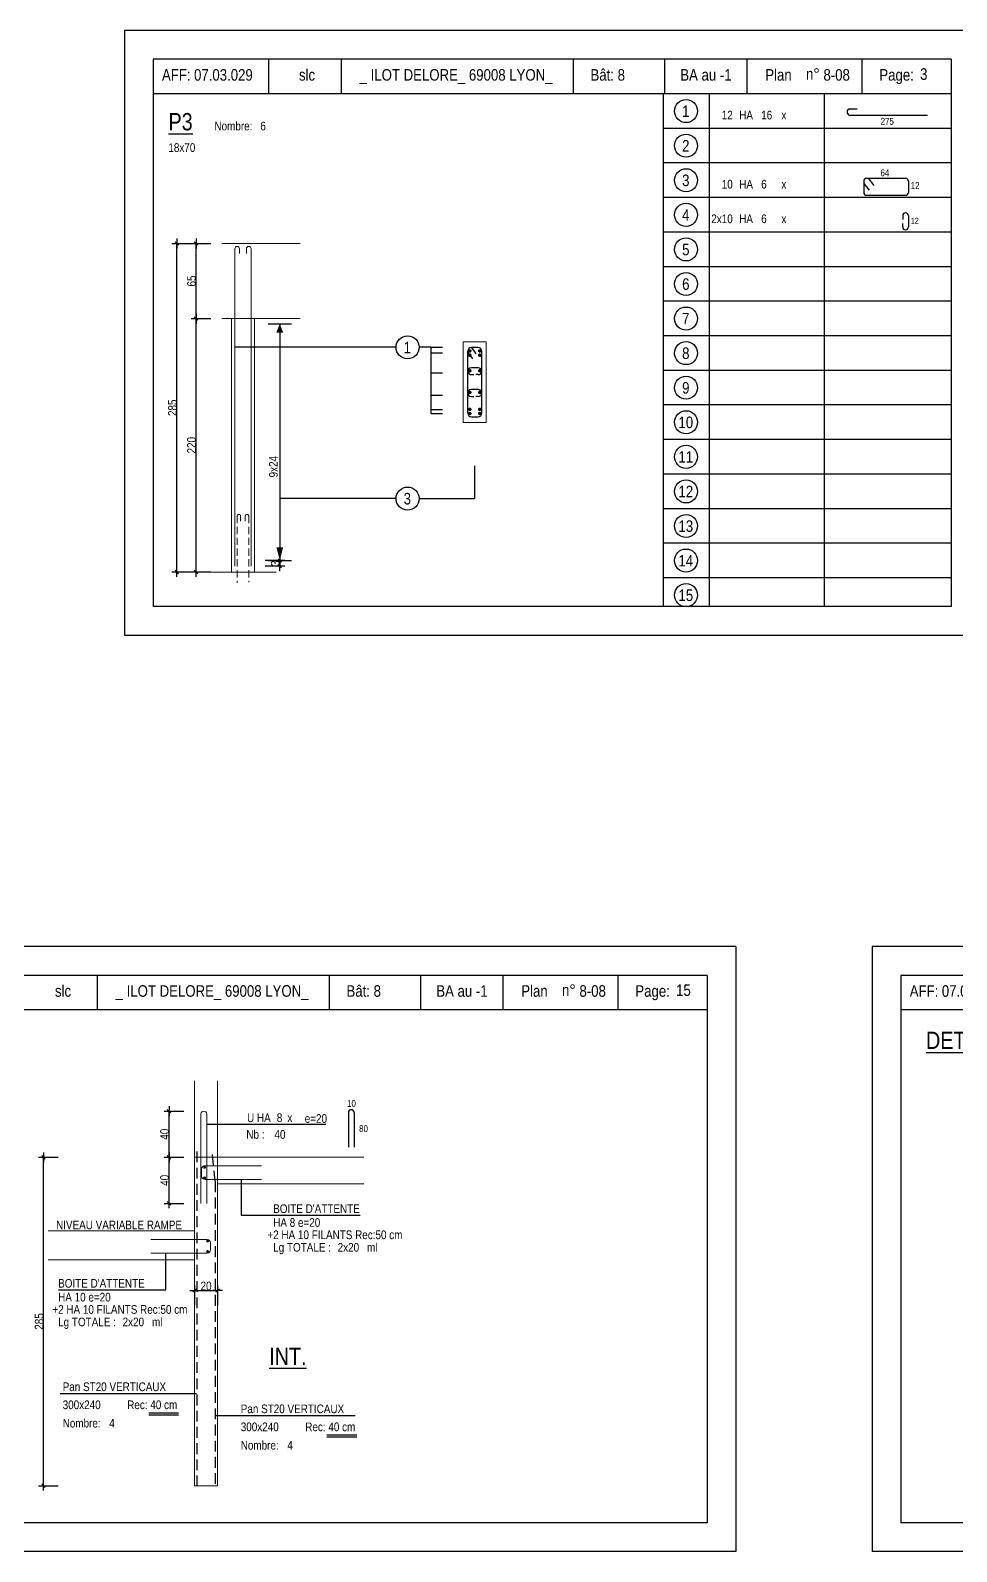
# Model space of a CAD drawing. Header units: metres. Extents: x -9927 to 45032, y -190416 to 12166.
# Drawn here: x 2638 to 4246, y -47614 to -44974 of the extents above; entities that cross this region are included whole.
import ezdxf
from ezdxf.enums import TextEntityAlignment as Align

# ---------------------------------------------------------------- set-up
doc = ezdxf.new("R2010")
doc.units = ezdxf.units.M
doc.header["$PDMODE"] = 65
doc.linetypes.add('CACHE2', pattern=[0.1875, 0.125, -0.0625])
for name, color, linetype in [('01_cote_gen', 4, 'Continuous'), ('01_fenetres', 171, 'Continuous'), ('01_linteaux', 3, 'Continuous'), ('01_sem', 42, 'Continuous'), ('01_texte', 230, 'Continuous'), ('AA_COTES', 2, 'Continuous')]:
    doc.layers.add(name, color=color, linetype=linetype)
doc.styles.add('STYLE2', font='ARIALN.TTF')
doc.dimstyles.new('JB25', dxfattribs={"dimscale": 0.1, "dimtxt": 150, "dimasz": 17, "dimexe": 0.1, "dimexo": 0.1, "dimgap": 0.09, "dimtad": 1, "dimdec": 1, "dimlfac": 0.5, "dimdsep": 46, "dimtxsty": 'STYLE2', "dimblk1": 'BOND_G', "dimblk2": 'BOND_D', "dimsah": 1, "dimcen": 1.5, "dimdle": 0.01, "dimse1": 1, "dimse2": 1, "dimclrd": 4, "dimclre": 2, "dimclrt": 5, "dimadec": 0, "dimazin": 0, "dimtfac": 2.333333, "dimtdec": 1, "dimtix": 1, "dimtmove": 2, "dimatfit": 3, "dimldrblk": 'BOND_G', "dimfxl": 1, "dimtolj": 1, "dimtzin": 0, "dimarcsym": 0})

# ---------------------------------------------------------------- blocks, each defined once
blk = doc.blocks.new('BOND_G')
at = {"layer": 'AA_COTES', "color": 0}
for p, q in [((5, 0), (-5, 0)), ((1.8, 1.8), (-1.8, -1.8)), ((0, -5), (0, 15))]:
    blk.add_line(p, q, dxfattribs=at)
blk = doc.blocks.new('BOND_D')
at = {"layer": 'AA_COTES', "color": 0}
for p, q in [((5, 0), (-5, 0)), ((-1.8, -1.8), (1.8, 1.8)), ((0, 5), (0, -15))]:
    blk.add_line(p, q, dxfattribs=at)
blk = doc.blocks.new('*D469')
at = {"layer": '01_cote_gen', "color": 4, "linetype": 'Continuous', "lineweight": -2, "transparency": 16777216}
blk.add_line((2892.6, -45912.1), (2892.6, -45345.5), dxfattribs=at)
at = {"layer": 'DEFPOINTS', "color": 0, "linetype": 'Continuous', "lineweight": 0, "transparency": 16777216}
for p in [(2892.6, -45343.8), (3027.3, -45343.8), (2987.3, -45913.8)]:
    blk.add_point(p, dxfattribs=at)
at = {"layer": '01_cote_gen', "color": 4, "linetype": 'Continuous', "lineweight": -2, "transparency": 16777216, "xscale": 1.7, "yscale": 1.7, "zscale": 1.7}
for name, p, rotation in [('BOND_D', (2892.6, -45343.8), 90), ('BOND_G', (2892.6, -45913.8), 270)]:
    blk.add_blockref(name, p, dxfattribs=dict(at, rotation=rotation))
at = {"layer": '01_cote_gen', "color": 5, "linetype": 'Continuous', "lineweight": 0, "transparency": 16777216, "insert": (2885, -45628.8), "char_height": 15, "attachment_point": 5, "rotation": 90, "style": 'STYLE2'}
blk.add_mtext('\\A1;285', dxfattribs=at)
blk = doc.blocks.new('*D470')
at = {"layer": '01_cote_gen', "color": 4, "linetype": 'Continuous', "lineweight": -2, "transparency": 16777216}
blk.add_line((2925.8, -45472.1), (2925.8, -45345.5), dxfattribs=at)
at = {"layer": 'DEFPOINTS', "color": 0, "linetype": 'Continuous', "lineweight": 0, "transparency": 16777216}
for p in [(2925.8, -45343.8), (3074, -45343.8), (3083.1, -45473.8)]:
    blk.add_point(p, dxfattribs=at)
at = {"layer": '01_cote_gen', "color": 4, "linetype": 'Continuous', "lineweight": -2, "transparency": 16777216, "xscale": 1.7, "yscale": 1.7, "zscale": 1.7}
for name, p, rotation in [('BOND_D', (2925.8, -45343.8), 90), ('BOND_G', (2925.8, -45473.8), 270)]:
    blk.add_blockref(name, p, dxfattribs=dict(at, rotation=rotation))
at = {"layer": '01_cote_gen', "color": 5, "linetype": 'Continuous', "lineweight": 0, "transparency": 16777216, "insert": (2918.1, -45408.8), "char_height": 15, "attachment_point": 5, "rotation": 90, "style": 'STYLE2'}
blk.add_mtext('\\A1;65', dxfattribs=at)
blk = doc.blocks.new('*D471')
at = {"layer": '01_cote_gen', "color": 4, "linetype": 'Continuous', "lineweight": -2, "transparency": 16777216}
blk.add_line((2925.8, -45912.1), (2925.8, -45475.5), dxfattribs=at)
at = {"layer": 'DEFPOINTS', "color": 0, "linetype": 'Continuous', "lineweight": 0, "transparency": 16777216}
for p in [(2925.8, -45473.8), (2934.3, -45473.8), (2943.9, -45913.8)]:
    blk.add_point(p, dxfattribs=at)
at = {"layer": '01_cote_gen', "color": 4, "linetype": 'Continuous', "lineweight": -2, "transparency": 16777216, "xscale": 1.7, "yscale": 1.7, "zscale": 1.7}
for name, p, rotation in [('BOND_D', (2925.8, -45473.8), 90), ('BOND_G', (2925.8, -45913.8), 270)]:
    blk.add_blockref(name, p, dxfattribs=dict(at, rotation=rotation))
at = {"layer": '01_cote_gen', "color": 5, "linetype": 'Continuous', "lineweight": 0, "transparency": 16777216, "insert": (2918.1, -45693.8), "char_height": 15, "attachment_point": 5, "rotation": 90, "style": 'STYLE2'}
blk.add_mtext('\\A1;220', dxfattribs=at)
blk = doc.blocks.new('*D472')
at = {"layer": '01_cote_gen', "color": 4, "linetype": 'Continuous', "lineweight": -2, "transparency": 16777216}
blk.add_line((3071.2, -45895.5), (3071.2, -45902.1), dxfattribs=at)
at = {"layer": 'DEFPOINTS', "color": 0, "linetype": 'Continuous', "lineweight": 0, "transparency": 16777216}
for p in [(3021.3, -45903.8), (3064.4, -45893.8), (3071.2, -45903.8)]:
    blk.add_point(p, dxfattribs=at)
at = {"layer": '01_cote_gen', "color": 4, "linetype": 'Continuous', "lineweight": -2, "transparency": 16777216, "xscale": 1.7, "yscale": 1.7, "zscale": 1.7}
for name, p, rotation in [('BOND_G', (3071.2, -45893.8), 90), ('BOND_D', (3071.2, -45903.8), 270)]:
    blk.add_blockref(name, p, dxfattribs=dict(at, rotation=rotation))
at = {"layer": '01_cote_gen', "color": 5, "linetype": 'Continuous', "lineweight": 0, "transparency": 16777216, "insert": (3063.5, -45898.8), "char_height": 15, "attachment_point": 5, "rotation": 90, "style": 'STYLE2'}
blk.add_mtext('\\A1;3', dxfattribs=at)
blk = doc.blocks.new('*D536')
at = {"layer": '01_cote_gen', "color": 4, "linetype": 'Continuous', "lineweight": -2, "transparency": 16777216}
blk.add_line((2879, -46927.8), (2879, -46851.2), dxfattribs=at)
at = {"layer": 'DEFPOINTS', "color": 0, "linetype": 'Continuous', "lineweight": 0, "transparency": 16777216}
for p in [(2879, -46849.5), (2980.6, -46849.5), (2962.6, -46929.5)]:
    blk.add_point(p, dxfattribs=at)
at = {"layer": '01_cote_gen', "color": 4, "linetype": 'Continuous', "lineweight": -2, "transparency": 16777216, "xscale": 1.7, "yscale": 1.7, "zscale": 1.7}
for name, p, rotation in [('BOND_D', (2879, -46849.5), 90), ('BOND_G', (2879, -46929.5), 270)]:
    blk.add_blockref(name, p, dxfattribs=dict(at, rotation=rotation))
at = {"layer": '01_cote_gen', "color": 5, "linetype": 'Continuous', "lineweight": 0, "transparency": 16777216, "insert": (2871.3, -46889.5), "char_height": 15, "attachment_point": 5, "rotation": 90, "style": 'STYLE2'}
blk.add_mtext('\\A1;40', dxfattribs=at)
blk = doc.blocks.new('*D537')
at = {"layer": '01_cote_gen', "color": 4, "linetype": 'Continuous', "lineweight": -2, "transparency": 16777216}
blk.add_line((2925, -47160.7), (2961.6, -47160.7), dxfattribs=at)
at = {"layer": 'DEFPOINTS', "color": 0, "linetype": 'Continuous', "lineweight": 0, "transparency": 16777216}
for p in [(2923.3, -47107.5), (2963.3, -47107.5), (2963.3, -47160.7)]:
    blk.add_point(p, dxfattribs=at)
at = {"layer": '01_cote_gen', "color": 4, "linetype": 'Continuous', "lineweight": -2, "transparency": 16777216, "xscale": 1.7, "yscale": 1.7, "zscale": 1.7, "rotation": 180}
blk.add_blockref('BOND_G', (2923.3, -47160.7), dxfattribs=at)
at = {"layer": '01_cote_gen', "color": 4, "linetype": 'Continuous', "lineweight": -2, "transparency": 16777216, "xscale": 1.7, "yscale": 1.7, "zscale": 1.7}
blk.add_blockref('BOND_D', (2963.3, -47160.7), dxfattribs=at)
at = {"layer": '01_cote_gen', "color": 5, "linetype": 'Continuous', "lineweight": 0, "transparency": 16777216, "insert": (2943.3, -47153), "char_height": 15, "attachment_point": 5, "style": 'STYLE2'}
blk.add_mtext('\\A1;20', dxfattribs=at)
blk = doc.blocks.new('*D538')
at = {"layer": '01_cote_gen', "color": 4, "linetype": 'Continuous', "lineweight": -2, "transparency": 16777216}
blk.add_line((2879, -47007.8), (2879, -46931.2), dxfattribs=at)
at = {"layer": 'DEFPOINTS', "color": 0, "linetype": 'Continuous', "lineweight": 0, "transparency": 16777216}
for p in [(2879, -46929.5), (2938.2, -46929.5), (2934.3, -47009.5)]:
    blk.add_point(p, dxfattribs=at)
at = {"layer": '01_cote_gen', "color": 4, "linetype": 'Continuous', "lineweight": -2, "transparency": 16777216, "xscale": 1.7, "yscale": 1.7, "zscale": 1.7}
for name, p, rotation in [('BOND_D', (2879, -46929.5), 90), ('BOND_G', (2879, -47009.5), 270)]:
    blk.add_blockref(name, p, dxfattribs=dict(at, rotation=rotation))
at = {"layer": '01_cote_gen', "color": 5, "linetype": 'Continuous', "lineweight": 0, "transparency": 16777216, "insert": (2871.3, -46969.5), "char_height": 15, "attachment_point": 5, "rotation": 90, "style": 'STYLE2'}
blk.add_mtext('\\A1;40', dxfattribs=at)
blk = doc.blocks.new('*D539')
at = {"layer": '01_cote_gen', "color": 4, "linetype": 'Continuous', "lineweight": -2, "transparency": 16777216}
blk.add_line((2661.1, -47497.8), (2661.1, -46931.2), dxfattribs=at)
at = {"layer": 'DEFPOINTS', "color": 0, "linetype": 'Continuous', "lineweight": 0, "transparency": 16777216}
for p in [(2661.1, -46929.5), (2963.3, -46929.5), (2923.3, -47499.5)]:
    blk.add_point(p, dxfattribs=at)
at = {"layer": '01_cote_gen', "color": 4, "linetype": 'Continuous', "lineweight": -2, "transparency": 16777216, "xscale": 1.7, "yscale": 1.7, "zscale": 1.7}
for name, p, rotation in [('BOND_D', (2661.1, -46929.5), 90), ('BOND_G', (2661.1, -47499.5), 270)]:
    blk.add_blockref(name, p, dxfattribs=dict(at, rotation=rotation))
at = {"layer": '01_cote_gen', "color": 5, "linetype": 'Continuous', "lineweight": 0, "transparency": 16777216, "insert": (2653.5, -47214.5), "char_height": 15, "attachment_point": 5, "rotation": 90, "style": 'STYLE2'}
blk.add_mtext('\\A1;285', dxfattribs=at)

msp = doc.modelspace()

# ---------------------------------------------------------------- linework, layer by layer
at = {"layer": '01_cote_gen', "color": 2, "linetype": 'CACHE2', "lineweight": 0, "ltscale": 100}
for p, q in [((2997.31, -45816.82), (2997.31, -45932.39)), ((3003.31, -45816.82), (3003.31, -45825.79)), ((3011.31, -45816.82), (3011.31, -45825.79)), ((3017.31, -45816.82), (3017.31, -45931.53))]:
    msp.add_line(p, q, dxfattribs=at)
at = {"layer": '01_cote_gen', "linetype": 'Continuous', "lineweight": 0}
for p, q in [((2775.23, -47398.45), (2775.23, -47398.45)), ((3084.31, -47436.76), (3084.31, -47436.76))]:
    msp.add_line(p, q, dxfattribs=at)
at = {"layer": '01_cote_gen', "color": 2, "linetype": 'CACHE2', "lineweight": 0, "ltscale": 100}
for centre in [(3000.31, -45816.82), (3014.31, -45816.82)]:
    msp.add_arc(centre, 3, 0, 180, dxfattribs=at)
at = {"layer": '01_fenetres', "ltscale": 30}
for p, q in [((2851.42, -45023.94), (2851.42, -45973.94)), ((2851.42, -45023.94), (2851.42, -45973.94)), ((2851.42, -45023.94), (2851.42, -45973.94)), ((4236.42, -45023.94), (2851.42, -45023.94)), ((3051.42, -45023.94), (3051.42, -45083.94)), ((3177.91, -45023.94), (3177.91, -45083.94)), ((3580.69, -45023.94), (3580.69, -45083.94)), ((3739.1, -45023.94), (3739.1, -45083.94)), ((3882.28, -45083.94), (3882.28, -45023.94)), ((4082.28, -45083.94), (4082.28, -45023.94)), ((4236.42, -45023.94), (4236.42, -45973.94)), ((4236.42, -45083.94), (2851.42, -45083.94)), ((4236.42, -45973.94), (2851.42, -45973.94)), ((3812.87, -46613.79), (2427.87, -46613.79)), ((2754.37, -46613.79), (2754.37, -46673.79)), ((3157.15, -46613.79), (3157.15, -46673.79)), ((3315.56, -46613.79), (3315.56, -46673.79)), ((3458.74, -46673.79), (3458.74, -46613.79)), ((3658.74, -46673.79), (3658.74, -46613.79)), ((3812.87, -46613.79), (3812.87, -47563.79)), ((4149.45, -46613.79), (4149.45, -47563.79)), ((4149.45, -46613.79), (4149.45, -47563.79)), ((4149.45, -46613.79), (4149.45, -47563.79)), ((5534.45, -46613.79), (4149.45, -46613.79)), ((3812.87, -46673.79), (2427.87, -46673.79)), ((5534.45, -46673.79), (4149.45, -46673.79)), ((3812.87, -47563.79), (2427.87, -47563.79)), ((5534.45, -47563.79), (4149.45, -47563.79))]:
    msp.add_line(p, q, dxfattribs=at)
at = {"layer": '01_linteaux', "linetype": 'Continuous'}
for p, q in [((4059.96, -45110.19), (4073.7, -45110.19)), ((4061.19, -45121.17), (4195.5, -45121.17)), ((4084.86, -45235.47), (4084.86, -45255.08)), ((4084.86, -45239.6), (4094.05, -45250.94)), ((4089.86, -45230.47), (4157.45, -45230.47)), ((4092.55, -45230.47), (4102.53, -45242.78)), ((4162.45, -45235.47), (4162.45, -45255.08)), ((4089.86, -45260.08), (4157.45, -45260.08)), ((4152.45, -45295.47), (4152.45, -45301.84)), ((4162.45, -45295.47), (4162.45, -45315.08)), ((4152.45, -45315.08), (4152.45, -45309.23)), ((3190.26, -46851.96), (3190.26, -46911.85)), ((3195.26, -46846.96), (3195.26, -46846.96)), ((3200.26, -46851.96), (3200.26, -46911.85))]:
    msp.add_line(p, q, dxfattribs=at)
for centre, start, end in [((4061.06, -45115.07), 102.77382, 192.77382), ((4061.19, -45116.17), 180, 270), ((4089.86, -45235.47), 90, 180), ((4157.45, -45235.47), 0, 90), ((4089.86, -45255.08), 180, 270), ((4157.45, -45255.08), 270, 0), ((4157.45, -45295.47), 90, 180), ((4157.45, -45295.47), 0, 90), ((4157.45, -45315.08), 180, 270), ((4157.45, -45315.08), 270, 0), ((3195.26, -46851.96), 90, 180), ((3195.26, -46851.96), 0, 90)]:
    msp.add_arc(centre, 5, start, end, dxfattribs=at)
at = {"layer": '01_sem', "color": 2, "lineweight": 0, "ltscale": 7}
for p, q in [((2987.31, -45343.82), (2970.87, -45343.82)), ((3106.49, -45343.82), (2987.31, -45343.82)), ((2993.31, -45352.82), (2993.31, -45903.82)), ((3001.31, -45352.82), (3001.31, -45361.23)), ((3013.31, -45352.82), (3013.31, -45361.23)), ((3021.31, -45352.82), (3021.31, -45903.82)), ((2987.31, -45473.82), (2970.87, -45473.82)), ((2987.31, -45473.82), (2987.31, -45913.82)), ((3106.49, -45473.82), (2987.31, -45473.82)), ((3027.31, -45473.82), (3027.31, -45913.82)), ((3389.73, -45654.4), (3389.73, -45514.39)), ((3429.73, -45514.39), (3389.73, -45514.39)), ((3389.73, -45654.4), (3389.73, -45514.39)), ((3429.73, -45514.39), (3389.73, -45514.39)), ((3429.73, -45654.4), (3429.73, -45514.39)), ((3389.73, -45654.4), (3429.73, -45654.4)), ((3389.73, -45654.4), (3429.73, -45654.4)), ((3064.86, -45913.82), (2931.58, -45913.82)), ((2923.33, -46796.77), (2923.33, -47499.45)), ((2963.33, -46796.77), (2963.33, -46929.45)), ((2934.33, -46854.45), (2934.33, -47009.51)), ((2944.33, -46854.45), (2944.33, -47009.51)), ((2923.33, -46929.45), (2963.33, -46929.45)), ((2963.33, -46929.45), (2963.33, -47499.45)), ((2963.33, -46929.45), (3217.34, -46929.45)), ((2935.57, -46950.12), (2935.57, -46962.12)), ((2941.57, -46944.12), (3039.33, -46944.12)), ((2941.57, -46968.12), (3039.33, -46968.12)), ((2963.33, -46975.45), (3217.34, -46975.45)), ((2923.33, -47057.34), (2669.31, -47057.34)), ((2945.08, -47072.02), (2847.33, -47072.02)), ((2951.08, -47078.02), (2951.08, -47090.02)), ((2923.33, -47107.34), (2669.31, -47107.34)), ((2945.08, -47096.02), (2847.33, -47096.02)), ((2963.33, -47499.45), (2923.33, -47499.45))]:
    msp.add_line(p, q, dxfattribs=at)
at = {"layer": '01_sem', "color": 2, "lineweight": 0, "ltscale": 7, "const_width": 2.5, "flags": 128}
for points in [[(2939.46, -46946.95, 1), (2941.96, -46946.95, 1)], [(2939.46, -46965.29, -1), (2941.96, -46965.29, -1)], [(2947.2, -47074.85, -1), (2944.7, -47074.85, -1)], [(2947.2, -47093.18, 1), (2944.7, -47093.18, 1)]]:
    msp.add_lwpolyline(points, format="xyb", close=True, dxfattribs=at)
at = {"layer": '01_sem', "color": 2, "lineweight": 0, "ltscale": 7}
for centre, radius, start, end in [((2997.31, -45352.82), 4, 0, 180), ((3017.31, -45352.82), 4, 0, 180), ((2939.33, -46854.45), 5, 0, 180), ((2941.57, -46950.12), 6, 90, 180), ((2941.57, -46962.12), 6, 180, 270), ((2945.08, -47078.02), 6, 0, 90), ((2945.08, -47090.02), 6, 270, 0)]:
    msp.add_arc(centre, radius, start, end, dxfattribs=at)
at = {"layer": '01_texte', "ltscale": 30}
for p, q in [((4286.42, -44973.94), (2801.42, -44973.94)), ((2801.42, -44973.94), (2801.42, -46023.94)), ((3736.42, -45083.94), (3736.42, -45973.94)), ((3816.42, -45083.94), (3816.42, -45973.94)), ((4016.42, -45083.94), (4016.42, -45973.94)), ((4236.42, -45143.94), (3736.42, -45143.94)), ((4236.42, -45203.94), (3736.42, -45203.94)), ((4236.42, -45263.94), (3736.42, -45263.94)), ((4236.42, -45323.94), (3736.42, -45323.94)), ((4236.42, -45383.94), (3736.42, -45383.94)), ((4236.42, -45443.94), (3736.42, -45443.94)), ((3051.04, -45483.11), (3091.36, -45483.11)), ((3071.2, -45483.11), (3071.2, -45900.7)), ((4236.42, -45503.94), (3736.42, -45503.94)), ((3397.73, -45638.4), (3397.73, -45530.39)), ((3397.73, -45532.95), (3405.72, -45543.67)), ((3415.73, -45524.39), (3403.73, -45524.39)), ((3403.73, -45524.39), (3411.72, -45535.12)), ((3421.73, -45638.4), (3421.73, -45530.39)), ((3415.73, -45559.33), (3403.73, -45559.33)), ((3403.73, -45571.33), (3407.91, -45571.33)), ((3415.73, -45571.33), (3411.54, -45571.33)), ((4236.42, -45563.94), (3736.42, -45563.94)), ((3415.73, -45597.01), (3403.73, -45597.01)), ((3403.73, -45609.01), (3407.91, -45609.01)), ((3415.73, -45609.01), (3411.54, -45609.01)), ((4236.42, -45623.94), (3736.42, -45623.94)), ((3403.73, -45644.4), (3415.73, -45644.4)), ((4236.42, -45683.94), (3736.42, -45683.94)), ((4236.42, -45743.94), (3736.42, -45743.94)), ((4236.42, -45803.94), (3736.42, -45803.94)), ((4236.42, -45863.94), (3736.42, -45863.94)), ((3051.04, -45893.82), (3091.36, -45893.82)), ((4236.42, -45923.94), (3736.42, -45923.94)), ((4286.42, -46023.94), (2801.42, -46023.94)), ((3862.87, -46563.79), (2377.87, -46563.79)), ((3862.87, -46563.79), (3862.87, -47613.79)), ((3862.87, -46563.79), (3862.87, -47613.79)), ((4099.45, -46563.79), (4099.45, -47613.79)), ((5584.45, -46563.79), (4099.45, -46563.79)), ((2944.33, -46872.21), (3151, -46872.21)), ((3862.87, -47613.79), (2377.87, -47613.79)), ((5584.45, -47613.79), (4099.45, -47613.79))]:
    msp.add_line(p, q, dxfattribs=at)
at = {"layer": '01_texte'}
for p, q in [((3273.04, -45523.91), (2993.31, -45523.91)), ((3333.51, -45523.91), (3313.04, -45523.91)), ((3333.51, -45523.91), (3333.51, -45638.88)), ((3333.51, -45523.91), (3353.52, -45523.91)), ((3333.51, -45533.71), (3353.52, -45533.71)), ((3333.51, -45568.18), (3353.52, -45568.18)), ((3333.51, -45606.88), (3353.52, -45606.88)), ((3333.51, -45631.59), (3353.52, -45631.59)), ((3333.51, -45638.88), (3353.52, -45638.88)), ((3408.94, -45729.32), (3408.94, -45786.35)), ((3273.04, -45786.35), (3071.2, -45786.35)), ((3313.04, -45786.35), (3408.94, -45786.35)), ((3003.97, -46968.12), (3003.97, -47030.07)), ((3003.97, -47030.07), (3210.86, -47030.07)), ((2873.23, -47159.62), (2873.23, -47096.02)), ((2687.08, -47159.62), (2873.23, -47159.62)), ((2689.87, -47339.38), (2926.54, -47339.38)), ((2895.69, -47373.56), (2843.93, -47373.56)), ((2895.69, -47376.87), (2843.93, -47376.87)), ((2959.33, -47377.69), (3202.32, -47377.69)), ((3204.77, -47411.87), (3153.01, -47411.87)), ((3204.77, -47415.18), (3153.01, -47415.18))]:
    msp.add_line(p, q, dxfattribs=at)
at = {"layer": '01_texte', "color": 2, "linetype": 'CACHE2', "ltscale": 150}
for p, q in [((2927.33, -46919.45), (2927.33, -47499.45)), ((2959.33, -46971.45), (2953.69, -46919.64)), ((2959.33, -46971.45), (2959.33, -47499.45))]:
    msp.add_line(p, q, dxfattribs=at)
at = {"layer": '01_texte', "ltscale": 30, "const_width": 3, "flags": 128}
for points in [[(3402.66, -45530.1, -1), (3399.66, -45530.1, -1)], [(3402.66, -45537.56, -1), (3399.66, -45537.56, -1)], [(3416.79, -45530.1, 1), (3419.79, -45530.1, 1)], [(3416.79, -45537.56, 1), (3419.79, -45537.56, 1)], [(3402.66, -45564.53, 1), (3399.66, -45564.53, 1)], [(3416.79, -45564.53, -1), (3419.79, -45564.53, -1)], [(3402.66, -45602.21, 1), (3399.66, -45602.21, 1)], [(3416.79, -45602.21, -1), (3419.79, -45602.21, -1)], [(3402.66, -45631.51, -1), (3399.66, -45631.51, -1)], [(3402.66, -45638.69, 1), (3399.66, -45638.69, 1)], [(3416.79, -45631.51, 1), (3419.79, -45631.51, 1)], [(3416.79, -45638.69, -1), (3419.79, -45638.69, -1)]]:
    msp.add_lwpolyline(points, format="xyb", close=True, dxfattribs=at)
at = {"layer": '01_texte'}
for centre in [(3776.42, -45113.94), (3776.42, -45173.94), (3776.42, -45233.94), (3776.42, -45293.94), (3776.42, -45353.94), (3776.42, -45413.94), (3776.42, -45473.94), (3293.04, -45523.91), (3776.42, -45533.94), (3776.42, -45593.94), (3776.42, -45653.94), (3776.42, -45713.94), (3293.04, -45786.35), (3776.42, -45773.94), (3776.42, -45833.94), (3776.42, -45893.94), (3776.42, -45953.94)]:
    msp.add_circle(centre, 20, dxfattribs=at)
at = {"layer": '01_texte', "ltscale": 30}
for centre, start, end in [((3403.73, -45530.39), 90.00091, 180), ((3415.73, -45530.39), 0, 90.00091), ((3403.73, -45565.33), 90.00091, 180), ((3415.73, -45565.33), 0, 90.00091), ((3403.73, -45565.33), 180, 269.99909), ((3415.73, -45565.34), 269.99909, 360), ((3403.73, -45603.01), 90.00091, 180), ((3403.73, -45603.01), 180, 269.99909), ((3415.73, -45603.01), 0, 90.00091), ((3415.73, -45603.01), 269.99909, 360), ((3403.73, -45638.4), 180, 270), ((3415.73, -45638.4), 270, 0)]:
    msp.add_arc(centre, 6, start, end, dxfattribs=at)
for points in [[(3071.2, -45483.11), (3065.3, -45498.18), (3071.2, -45498.18)], [(3071.2, -45483.11), (3077.1, -45498.18), (3071.2, -45498.18)], [(3071.2, -45893.82), (3065.3, -45870.75), (3071.2, -45870.75)], [(3071.2, -45893.82), (3077.1, -45870.75), (3071.2, -45870.75)]]:
    msp.add_solid(points, dxfattribs=at)

# ---------------------------------------------------------------- texts
at = {"layer": '01_texte', "style": 'STYLE2'}
for s, height, p in [('AFF:', 20, (2866.71, -45061.09)), ('07.03.029', 20, (2922.38, -45061.09)), ('slc', 20, (3104.54, -45061.09)), ('_ ILOT DELORE_ 69008 LYON_', 20, (3209.79, -45061.09)), ('Bât: 8', 20, (3610.54, -45061.09)), ('BA au -1', 20, (3766.42, -45061.09)), ('Plan', 20, (3913.92, -45061.09)), ('n%%D', 20, (3984.61, -45059.65)), ('8-08', 20, (4014.95, -45061.09)), ('Page:', 20, (4112, -45061.09)), ('3', 20, (4182.68, -45059.65)), ('HA', 15, (3868.71, -45128.34)), ('16', 15, (3906.87, -45128.34)), ('%%UP3', 30, (2877.99, -45147.33)), ('Nombre:', 15, (2957.8, -45147.33)), ('6', 15, (3037.43, -45147.33)), ('275', 12, (4114.25, -45137.68)), ('18x70', 15, (2877.8, -45184.76)), ('64', 12, (4113.92, -45226.92)), ('HA', 15, (3868.71, -45248.34)), ('6', 15, (3906.87, -45248.34)), ('12', 12, (4166.43, -45249.12)), ('HA', 15, (3868.71, -45308.34)), ('6', 15, (3906.87, -45308.34)), ('12', 10, (4166.43, -45309.12)), ('slc', 20, (2681, -46650.94)), ('_ ILOT DELORE_ 69008 LYON_', 20, (2786.25, -46650.94)), ('Bât: 8', 20, (3187, -46650.94)), ('BA au -1', 20, (3342.88, -46650.94)), ('Plan', 20, (3490.38, -46650.94)), ('n%%D', 20, (3561.07, -46649.5)), ('8-08', 20, (3591.41, -46650.94)), ('Page:', 20, (3688.46, -46650.94)), ('15', 20, (3759.14, -46649.5)), ('AFF:', 20, (4164.75, -46650.94)), ('07.03.029', 20, (4220.41, -46650.94)), ('10', 12, (3188.02, -46842.07)), ('U HA ', 15, (3014.45, -46868.43)), ('8', 15, (3066.05, -46868.34)), ('80', 12, (3208.93, -46885.78)), ("BOITE D'ATTENTE", 15, (3059.79, -47026.2)), ('NIVEAU VARIABLE RAMPE', 15, (2682.86, -47054.43)), ('HA 8 e=20', 15, (3059.79, -47050.21)), ('+2 HA 10 FILANTS Rec:50 cm', 15, (3049.71, -47071.56)), ('Lg TOTALE :', 15, (3059.79, -47093.26)), ('2x20', 15, (3171.69, -47093.26)), (' ml', 15, (3217.86, -47093.26)), ("BOITE D'ATTENTE", 15, (2686.48, -47155.75)), ('HA 10 e=20', 15, (2686.48, -47179.75)), ('+2 HA 10 FILANTS Rec:50 cm', 15, (2676.4, -47201.1)), ('Lg TOTALE :', 15, (2686.48, -47222.8)), ('2x20', 15, (2798.38, -47222.8)), (' ml', 15, (2844.55, -47222.8)), ('Pan ST20 VERTICAUX', 15, (2694.38, -47335.26)), ('300x240', 15, (2694.38, -47366.54)), ('Rec: 40 cm', 15, (2806.35, -47366.54)), ('Pan ST20 VERTICAUX', 15, (3003.46, -47373.57)), ('Nombre:', 15, (2694.38, -47398.45)), ('4', 15, (2775.23, -47398.45)), ('300x240', 15, (3003.46, -47404.85)), ('Rec: 40 cm', 15, (3115.43, -47404.85)), ('Nombre:', 15, (3003.46, -47436.76)), ('4', 15, (3084.31, -47436.76))]:
    msp.add_text(s, height=height, dxfattribs=at).set_placement(p)
for s, p in [('1', (3776.01, -45114.16)), ('2', (3776.01, -45174.16)), ('3', (3776.01, -45234.16)), ('4', (3776.01, -45294.16)), ('5', (3776.01, -45354.16)), ('6', (3776.01, -45414.16)), ('7', (3776.01, -45474.16)), ('1', (3292.63, -45524.13)), ('8', (3776.01, -45534.16)), ('9', (3776.01, -45594.16)), ('10', (3776.01, -45654.16)), ('11', (3776.01, -45714.16)), ('12', (3776.01, -45774.16)), ('3', (3292.63, -45786.57)), ('13', (3776.01, -45834.16)), ('14', (3776.01, -45894.16)), ('15', (3776.01, -45954.16))]:
    msp.add_text(s, height=20, dxfattribs=at).set_placement(p, align=Align.MIDDLE_CENTER)
for s, p in [('12', (3857.5, -45128.34)), ('10', (3857.5, -45248.34)), ('2x10', (3857.5, -45308.34)), ('e=20', (3153.2, -46869.73)), ('Nb :', (3044.67, -46897.39)), ('40', (3081.05, -46897.39))]:
    msp.add_text(s, height=15, dxfattribs=at).set_placement(p, align=Align.RIGHT)
for p in [(3946.29, -45128.34), (3946.29, -45248.34), (3946.29, -45308.34), (3088.67, -46868.34)]:
    msp.add_text('x', height=15, dxfattribs=at).set_placement(p, align=Align.CENTER)
msp.add_text('9x24', height=15, rotation=90, dxfattribs=at).set_placement((3067.6, -45749.68))
for s, p in [('%%UDETAILS ANGLES MURS EXTERIEURS', (4508.94, -46726.55)), ('%%UINT.', (3085.24, -47274.78))]:
    msp.add_text(s, height=30, dxfattribs=at).set_placement(p, align=Align.MIDDLE)

# ---------------------------------------------------------------- dimensions: what is measured, and where the dimension line sits
at = {"layer": '01_cote_gen', "linetype": 'Continuous', "lineweight": 0}
for base, p1, p2, picture, middle in [((2892.64, -45343.82), (2987.31, -45913.82), (3027.31, -45343.82), '*D469', (2884.97, -45628.82)), ((2925.82, -45343.82), (3083.1, -45473.82), (3074.04, -45343.82), '*D470', (2918.15, -45408.82)), ((2925.82, -45473.82), (2943.94, -45913.82), (2934.32, -45473.82), '*D471', (2918.15, -45693.82)), ((2878.96, -46849.45), (2962.63, -46929.45), (2980.63, -46849.45), '*D536', (2871.29, -46889.45)), ((2661.13, -46929.45), (2923.33, -47499.45), (2963.33, -46929.45), '*D539', (2653.46, -47214.45)), ((2878.96, -46929.45), (2934.33, -47009.51), (2938.24, -46929.45), '*D538', (2871.29, -46969.48))]:
    dim = msp.add_linear_dim(base=base, p1=p1, p2=p2, angle=90, dimstyle='JB25', dxfattribs=at)
    dim.commit()
    dim.dimension.update_dxf_attribs({"geometry": picture, "text_midpoint": middle})
dim = msp.add_linear_dim(base=(3071.2, -45903.82), p1=(3064.38, -45893.82), p2=(3021.31, -45903.82), angle=90, text='3', dimstyle='JB25', dxfattribs=at)
dim.commit()
dim.dimension.update_dxf_attribs({"geometry": '*D472', "text_midpoint": (3063.54, -45898.82)})
dim = msp.add_linear_dim(base=(2963.33, -47160.66), p1=(2923.33, -47107.53), p2=(2963.33, -47107.53), dimstyle='JB25', dxfattribs=at)
dim.commit()
dim.dimension.update_dxf_attribs({"geometry": '*D537', "text_midpoint": (2943.33, -47152.99)})

doc.saveas('drawing.dxf')
